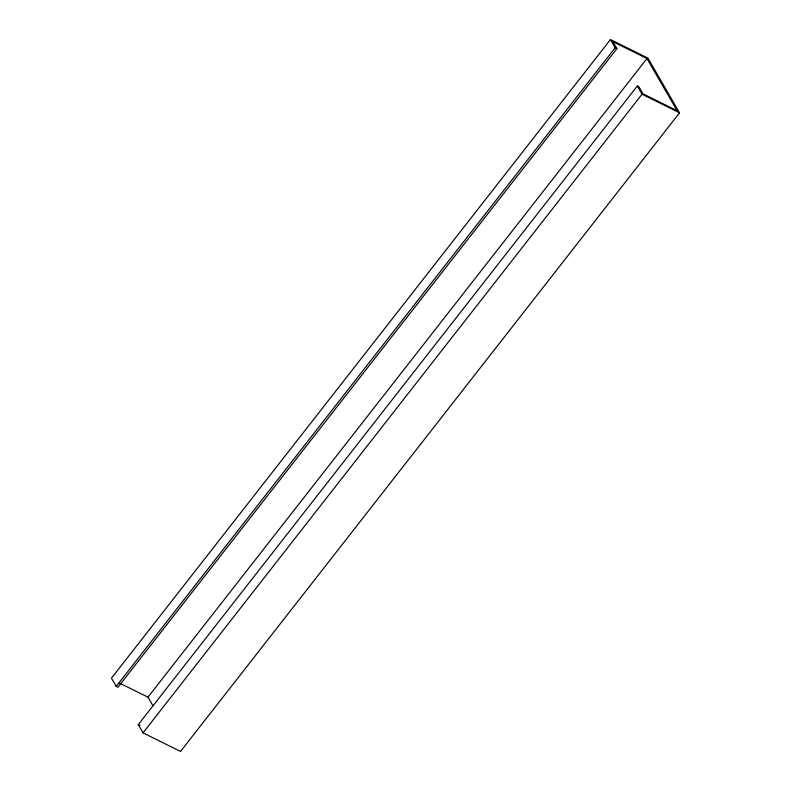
<?xml version="1.0" encoding="UTF-8"?>
<svg xmlns="http://www.w3.org/2000/svg" width="791" height="791" viewBox="0 0 791 791"><rect width="100%" height="100%" fill="white"/><g stroke="black" fill="none" stroke-linecap="round" stroke-linejoin="round"><path stroke-width="1.19" d="M610.464 39.55L111.462 678.174L116.198 686.38L117.918 687.231L616.921 48.607L612.906 41.666L646.969 58.544L677.086 110.71L643.024 93.822L639.019 86.881L637.289 86.031L138.296 724.655L143.033 732.852L180.536 751.45L679.538 112.826L647.967 58.148L610.464 39.55L615.19 47.757L616.921 48.607M116.198 686.38L615.19 47.757M152.89 705.691L147.976 697.178L646.969 58.544M143.033 732.852L642.025 94.228L637.289 86.031M642.025 94.228L679.538 112.826M119.411 683.009L147.976 697.178M138.296 724.655L140.017 725.505"/></g></svg>
